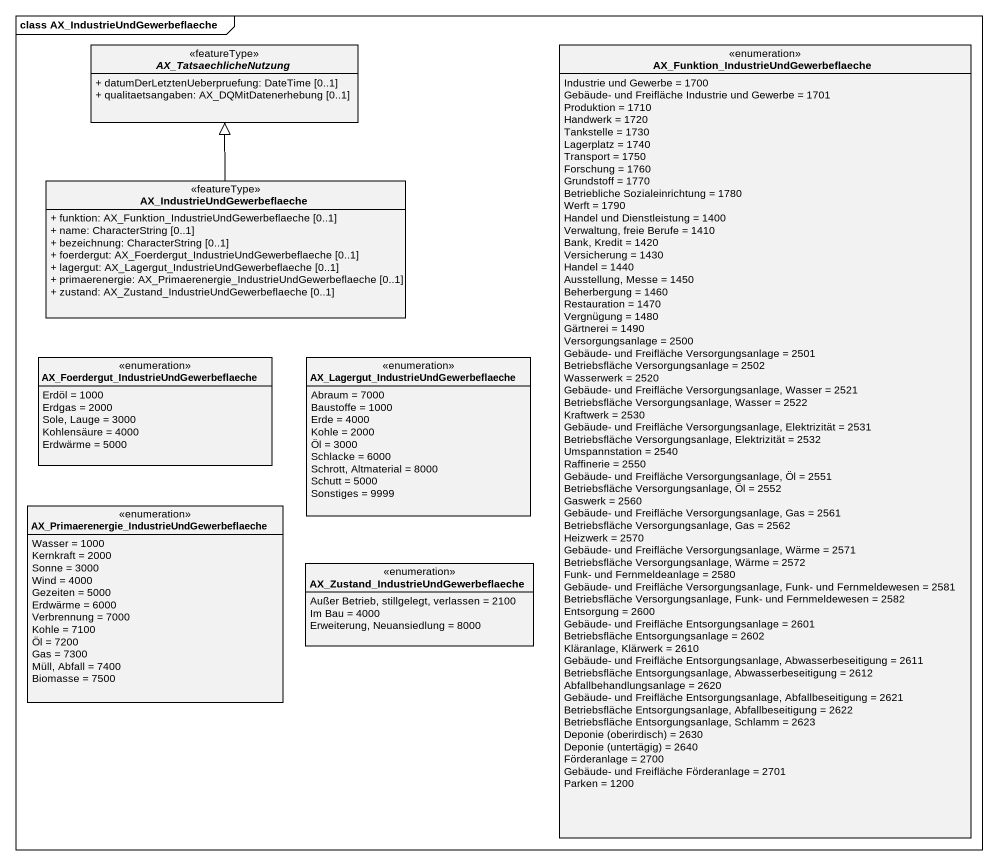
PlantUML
@startuml
mainframe class AX_IndustrieUndGewerbeflaeche
hide circle
hide empty members
skinparam classAttributeIconSize 0
abstract class AX_TatsaechlicheNutzung <<featureType>> {
  + datumDerLetztenUeberpruefung: DateTime [0..1]
  + qualitaetsangaben: AX_DQMitDatenerhebung [0..1]
}
enum "AX_Funktion_IndustrieUndGewerbeflaeche" as AX_Funktion {
  Industrie und Gewerbe = 1700
  Gebäude- und Freifläche Industrie und Gewerbe = 1701
  Produktion = 1710
  Handwerk = 1720
  Tankstelle = 1730
  Lagerplatz = 1740
  Transport = 1750
  Forschung = 1760
  Grundstoff = 1770
  Betriebliche Sozialeinrichtung = 1780
  Werft = 1790
  Handel und Dienstleistung = 1400
  Verwaltung, freie Berufe = 1410
  Bank, Kredit = 1420
  Versicherung = 1430
  Handel = 1440
  Ausstellung, Messe = 1450
  Beherbergung = 1460
  Restauration = 1470
  Vergnügung = 1480
  Gärtnerei = 1490
  Versorgungsanlage = 2500
  Gebäude- und Freifläche Versorgungsanlage = 2501
  Betriebsfläche Versorgungsanlage = 2502
  Wasserwerk = 2520
  Gebäude- und Freifläche Versorgungsanlage, Wasser = 2521
  Betriebsfläche Versorgungsanlage, Wasser = 2522
  Kraftwerk = 2530
  Gebäude- und Freifläche Versorgungsanlage, Elektrizität = 2531
  Betriebsfläche Versorgungsanlage, Elektrizität = 2532
  Umspannstation = 2540
  Raffinerie = 2550
  Gebäude- und Freifläche Versorgungsanlage, Öl = 2551
  Betriebsfläche Versorgungsanlage, Öl = 2552
  Gaswerk = 2560
  Gebäude- und Freifläche Versorgungsanlage, Gas = 2561
  Betriebsfläche Versorgungsanlage, Gas = 2562
  Heizwerk = 2570
  Gebäude- und Freifläche Versorgungsanlage, Wärme = 2571
  Betriebsfläche Versorgungsanlage, Wärme = 2572
  Funk- und Fernmeldeanlage = 2580
  Gebäude- und Freifläche Versorgungsanlage, Funk- und Fernmeldewesen = 2581
  Betriebsfläche Versorgungsanlage, Funk- und Fernmeldewesen = 2582
  Entsorgung = 2600
  Gebäude- und Freifläche Entsorgungsanlage = 2601
  Betriebsfläche Entsorgungsanlage = 2602
  Kläranlage, Klärwerk = 2610
  Gebäude- und Freifläche Entsorgungsanlage, Abwasserbeseitigung = 2611
  Betriebsfläche Entsorgungsanlage, Abwasserbeseitigung = 2612
  Abfallbehandlungsanlage = 2620
  Gebäude- und Freifläche Entsorgungsanlage, Abfallbeseitigung = 2621
  Betriebsfläche Entsorgungsanlage, Abfallbeseitigung = 2622
  Betriebsfläche Entsorgungsanlage, Schlamm = 2623
  {field} Deponie (oberirdisch) = 2630
  {field} Deponie (untertägig) = 2640
  Förderanlage = 2700
  Gebäude- und Freifläche Förderanlage = 2701
  Parken = 1200
}
class "AX_IndustrieUndGewerbeflaeche" as AX_IndustrieUndGewerbeflaech <<featureType>> {
  + funktion: AX_Funktion_IndustrieUndGewerbeflaeche [0..1]
  + name: CharacterString [0..1]
  + bezeichnung: CharacterString [0..1]
  + foerdergut: AX_Foerdergut_IndustrieUndGewerbeflaeche [0..1]
  + lagergut: AX_Lagergut_IndustrieUndGewerbeflaeche [0..1]
  + primaerenergie: AX_Primaerenergie_IndustrieUndGewerbeflaeche [0..1]
  + zustand: AX_Zustand_IndustrieUndGewerbeflaeche [0..1]
}
enum "AX_Foerdergut_IndustrieUndGewerbeflaeche" as AX_Foerdergut {
  Erdöl = 1000
  Erdgas = 2000
  Sole, Lauge = 3000
  Kohlensäure = 4000
  Erdwärme = 5000
}
enum "AX_Lagergut_IndustrieUndGewerbeflaeche" as AX_Lagergut {
  Abraum = 7000
  Baustoffe = 1000
  Erde = 4000
  Kohle = 2000
  Öl = 3000
  Schlacke = 6000
  Schrott, Altmaterial = 8000
  Schutt = 5000
  Sonstiges = 9999
}
enum "AX_Primaerenergie_IndustrieUndGewerbeflaeche" as AX_Primaerenergie {
  Wasser = 1000
  Kernkraft = 2000
  Sonne = 3000
  Wind = 4000
  Gezeiten = 5000
  Erdwärme = 6000
  Verbrennung = 7000
  Kohle = 7100
  Öl = 7200
  Gas = 7300
  Müll, Abfall = 7400
  Biomasse = 7500
}
enum "AX_Zustand_IndustrieUndGewerbeflaeche" as AX_Zustand {
  Außer Betrieb, stillgelegt, verlassen = 2100
  Im Bau = 4000
  Erweiterung, Neuansiedlung = 8000
}
AX_IndustrieUndGewerbeflaech -up-|> AX_TatsaechlicheNutzung
@enduml
